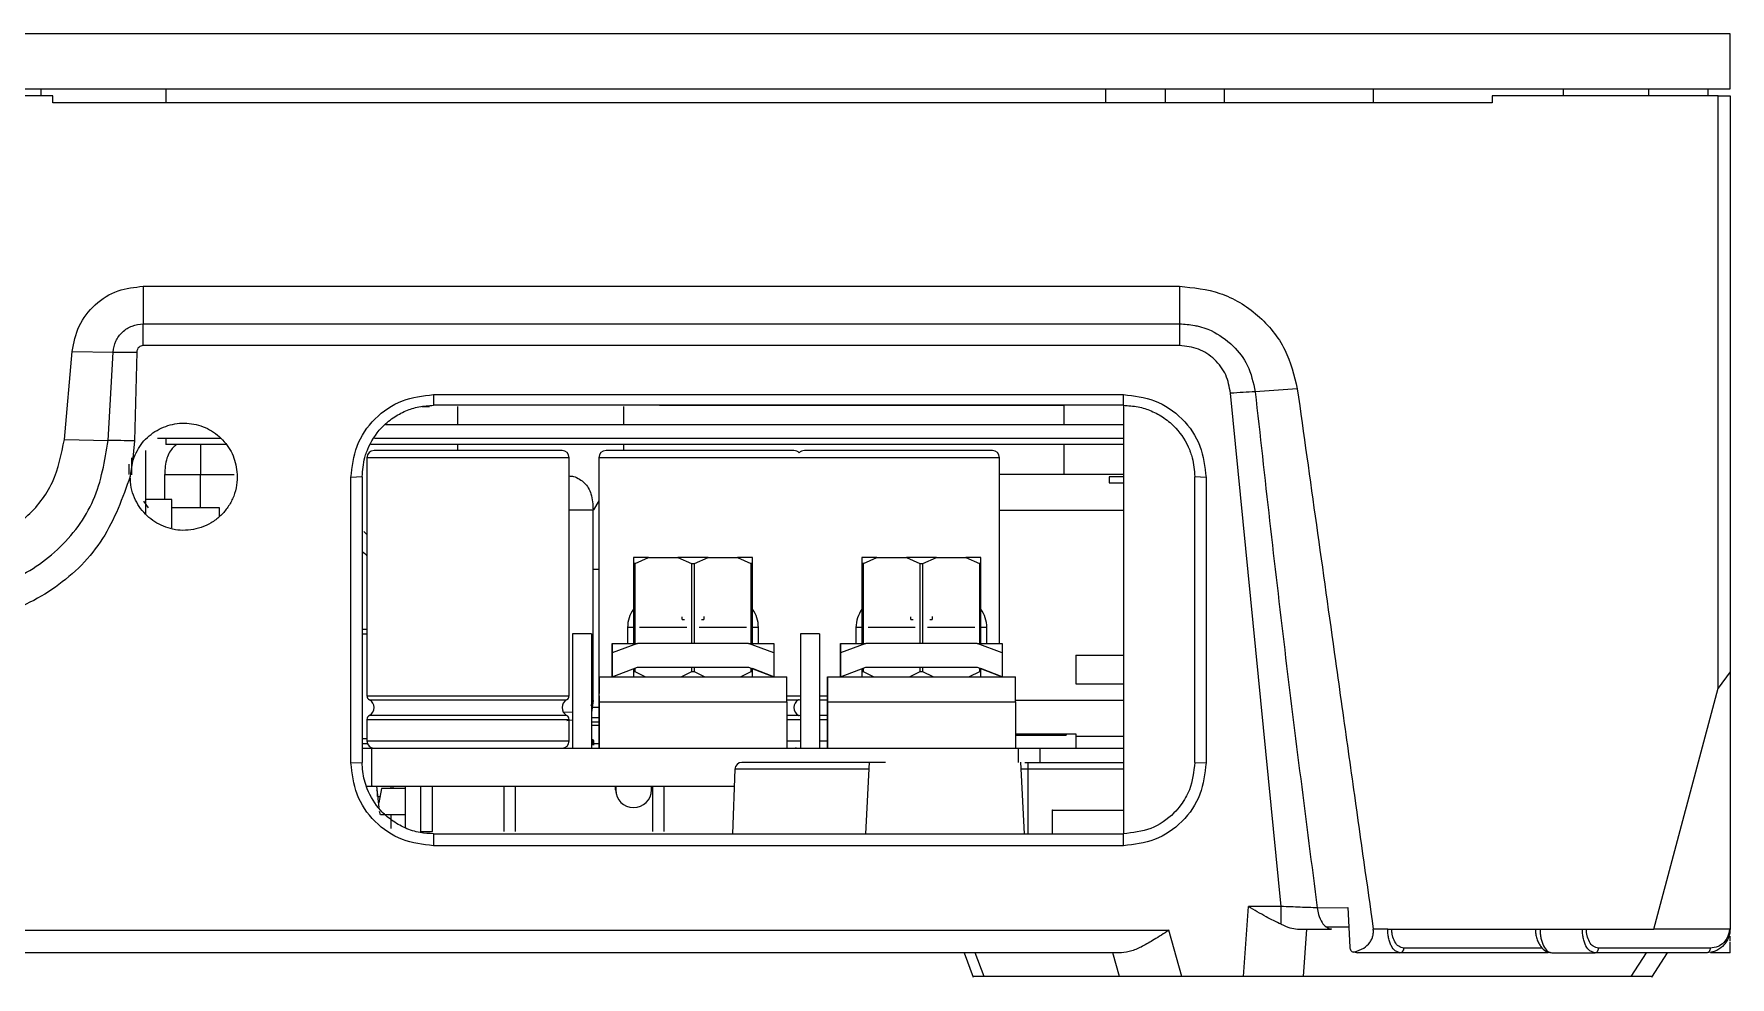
# Model space of a CAD drawing. Header units: millimetres. Extents: x 620 to 19791, y 2539 to 6969.
# Drawn here: x 7926.5 to 7997.8, y 3256.9 to 3296.5 of the extents above; entities that cross this region are included whole.
import ezdxf

# ---------------------------------------------------------------- set-up
doc = ezdxf.new("R2010")
doc.units = ezdxf.units.MM

msp = doc.modelspace()

# ---------------------------------------------------------------- linework, layer by layer
at = {"color": 7, "linetype": 'Continuous', "lineweight": 25}
for p, q in [((7997.79, 3296.49968), (7847.78999, 3296.49968)), ((7997.79, 3294.19968), (7997.79, 3296.49968)), ((7847.78999, 3294.19968), (7997.79, 3294.19968)), ((7926.78999, 3293.89968), (7926.78999, 3294.19968)), ((7932.03999, 3294.19968), (7932.03999, 3293.59968)), ((7971.53999, 3294.19968), (7971.53999, 3293.59968)), ((7974.03999, 3294.19968), (7974.03999, 3293.59968)), ((7976.53999, 3293.59968), (7976.53999, 3294.19968)), ((7982.79001, 3294.19968), (7982.79001, 3293.59968)), ((7990.79, 3293.89968), (7990.79, 3294.19968)), ((7994.35999, 3294.19968), (7994.35999, 3293.89968)), ((7996.85998, 3294.19968), (7996.85998, 3293.89968)), ((7927.29001, 3293.89968), (7918.29001, 3293.89968)), ((7927.29001, 3293.59968), (7927.29001, 3293.89968)), ((7987.79, 3293.59968), (7927.29001, 3293.59968)), ((7987.79, 3293.89968), (7987.79, 3293.59968)), ((7997.29, 3293.89968), (7987.79, 3293.89968)), ((7997.29, 3269.02468), (7997.29, 3293.89968)), ((7997.29, 3293.89968), (7997.79, 3293.89968)), ((7997.79, 3293.89968), (7997.79, 3269.69968)), ((7931.08301, 3285.89968), (7974.64906, 3285.89968)), ((7931.08301, 3285.89968), (7931.08304, 3284.32116)), ((7974.64906, 3285.89968), (7974.649, 3284.32115)), ((7931.08304, 3284.32116), (7974.649, 3284.32116)), ((7931.08304, 3283.40848), (7931.08304, 3284.32116)), ((7974.649, 3284.32115), (7974.649, 3283.40848)), ((7927.77093, 3279.4638), (7928.09443, 3283.16115)), ((7928.09443, 3283.16115), (7929.81537, 3283.13344)), ((7929.61525, 3279.42509), (7929.81537, 3283.13344)), ((7930.81643, 3283.13577), (7930.71158, 3279.4011)), ((7974.649, 3283.40848), (7931.08304, 3283.40848)), ((7943.29025, 3281.34932), (7943.28977, 3280.89967)), ((7943.29025, 3281.34939), (7972.28985, 3281.34948)), ((7972.2902, 3280.89968), (7972.28985, 3281.3494)), ((7978.92122, 3259.84735), (7976.79101, 3281.40319)), ((7979.60015, 3281.59542), (7977.82828, 3281.46944)), ((7942.78999, 3280.84968), (7943.12208, 3280.84968)), ((7972.2902, 3280.89968), (7943.28977, 3280.89968)), ((7944.29, 3280.84968), (7944.29, 3280.09968)), ((7951.29, 3280.09968), (7951.29, 3280.84968)), ((7952.79001, 3280.89966), (7969.79, 3280.89967)), ((7969.79, 3280.89967), (7969.79, 3280.09968)), ((7972.29, 3280.89913), (7972.29, 3262.90145)), ((7941.27442, 3280.09968), (7972.29, 3280.09968)), ((7927.77096, 3279.4638), (7929.61525, 3279.42509)), ((7930.71158, 3279.4011), (7930.63282, 3278.5393)), ((7934.33307, 3279.49968), (7931.68999, 3279.49968)), ((7932.03999, 3279.49968), (7932.03999, 3279.24968)), ((7934.56404, 3279.24968), (7932.03999, 3279.24968)), ((7972.29, 3279.24968), (7940.64768, 3279.24968)), ((7972.29, 3279.49968), (7940.80909, 3279.49968)), ((7944.29, 3279.24968), (7944.29, 3279.00004)), ((7951.29, 3279.00004), (7951.29, 3279.24968)), ((7969.79, 3279.24968), (7969.79, 3278.00003)), ((7930.63282, 3278.5393), (7930.54517, 3278.05212)), ((7930.58999, 3278.69635), (7930.58999, 3277.98107)), ((7931.19, 3276.32183), (7931.19, 3278.99968)), ((7940.48973, 3278.70004), (7940.48973, 3268.70004)), ((7948.98974, 3268.70004), (7948.98974, 3278.70004)), ((7950.23973, 3278.70004), (7950.23973, 3268.70004)), ((7967.07977, 3270.90004), (7967.07977, 3278.70004)), ((7930.49, 3277.99099), (7930.49, 3278.4299)), ((7930.54517, 3278.05212), (7930.54004, 3277.91174)), ((7931.98963, 3276.94968), (7931.98963, 3278.00003)), ((7940.28999, 3277.89949), (7939.81557, 3277.87312)), ((7939.81575, 3265.87685), (7939.81566, 3277.87312)), ((7940.28999, 3277.89948), (7940.28999, 3265.89988)), ((7972.29, 3278.00003), (7967.07977, 3278.00003)), ((7971.68999, 3277.89968), (7971.68999, 3277.64968)), ((7972.29, 3277.89968), (7971.68999, 3277.89968)), ((7975.28999, 3265.89978), (7975.28999, 3277.89958)), ((7975.76429, 3277.87259), (7975.29002, 3277.89958)), ((7975.76423, 3277.87258), (7975.76435, 3265.87666)), ((7971.68999, 3277.64968), (7972.29, 3277.64968)), ((7931.09839, 3276.87427), (7931.29392, 3276.59968)), ((7932.29, 3276.94968), (7931.19, 3276.94968)), ((7932.29, 3275.74979), (7932.29, 3276.94968)), ((7934.29001, 3276.59968), (7932.29, 3276.59968)), ((7934.29001, 3276.2298), (7934.29001, 3276.59968)), ((7949.99559, 3268.50004), (7949.99559, 3276.50004)), ((7950.23973, 3276.8882), (7950.01452, 3276.51497)), ((7940.36172, 3275.59743), (7940.48973, 3275.47448)), ((7951.69599, 3274.50003), (7951.69599, 3274.25003)), ((7952.32751, 3274.50003), (7951.69599, 3274.50003)), ((7951.7609, 3274.25003), (7951.69599, 3274.25003)), ((7951.69599, 3274.25003), (7951.69599, 3270.90004)), ((7951.7609, 3274.25003), (7952.32751, 3274.50003)), ((7951.7609, 3270.90004), (7951.7609, 3274.25003)), ((7952.32751, 3274.50003), (7953.56445, 3274.50003)), ((7953.56445, 3274.50003), (7954.13105, 3274.25003)), ((7954.8275, 3274.50003), (7953.56445, 3274.50003)), ((7954.13105, 3274.25003), (7954.13105, 3270.90004)), ((7954.13105, 3274.25003), (7954.26093, 3274.25003)), ((7954.26093, 3274.25003), (7954.8275, 3274.50003)), ((7954.26093, 3270.90004), (7954.26093, 3274.25003)), ((7954.8275, 3274.50003), (7956.06445, 3274.50003)), ((7956.06445, 3274.50003), (7956.63105, 3274.25003)), ((7956.69599, 3274.50003), (7956.06445, 3274.50003)), ((7956.63105, 3274.25003), (7956.63105, 3270.90004)), ((7956.69599, 3274.25003), (7956.63105, 3274.25003)), ((7956.69599, 3274.25003), (7956.69599, 3274.50003)), ((7956.69599, 3270.90004), (7956.69599, 3274.25003)), ((7961.29798, 3274.50003), (7961.29798, 3274.25003)), ((7961.92952, 3274.50003), (7961.29798, 3274.50003)), ((7961.36291, 3274.25003), (7961.29798, 3274.25003)), ((7961.29798, 3274.25003), (7961.29798, 3270.90004)), ((7961.36291, 3274.25003), (7961.92952, 3274.50003)), ((7961.36291, 3270.90004), (7961.36291, 3274.25003)), ((7961.92952, 3274.50003), (7963.16646, 3274.50003)), ((7963.16646, 3274.50003), (7963.73303, 3274.25003)), ((7964.42951, 3274.50003), (7963.16646, 3274.50003)), ((7963.73303, 3274.25003), (7963.73303, 3270.90004)), ((7963.73303, 3274.25003), (7963.86291, 3274.25003)), ((7963.86291, 3274.25003), (7964.42951, 3274.50003)), ((7963.86291, 3270.90004), (7963.86291, 3274.25003)), ((7964.42951, 3274.50003), (7965.66646, 3274.50003)), ((7965.66646, 3274.50003), (7966.23303, 3274.25003)), ((7966.29797, 3274.50003), (7965.66646, 3274.50003)), ((7966.23303, 3274.25003), (7966.23303, 3270.90004)), ((7966.29797, 3274.25003), (7966.23303, 3274.25003)), ((7966.29797, 3274.25003), (7966.29797, 3274.50003)), ((7966.29797, 3270.90004), (7966.29797, 3274.25003)), ((7940.28978, 3271.50003), (7940.48973, 3271.50003)), ((7951.44598, 3271.56569), (7951.44598, 3270.90004)), ((7953.74696, 3271.90038), (7953.74693, 3272.01994)), ((7953.74696, 3271.90038), (7953.84322, 3271.90038)), ((7954.54873, 3271.90038), (7954.64696, 3271.90038)), ((7956.94597, 3270.90004), (7956.94597, 3271.56569)), ((7961.04799, 3271.56569), (7961.04799, 3270.90004)), ((7963.34897, 3271.90038), (7963.34894, 3272.01994)), ((7963.34897, 3271.90038), (7963.44523, 3271.90038)), ((7964.15074, 3271.90038), (7964.24897, 3271.90038)), ((7966.54798, 3270.90004), (7966.54798, 3271.56569)), ((7949.12999, 3271.30003), (7949.12999, 3266.50004)), ((7949.92997, 3271.30003), (7949.12999, 3271.30003)), ((7949.92997, 3271.30003), (7949.92997, 3266.50004)), ((7950.79513, 3270.90004), (7950.79474, 3270.50004)), ((7950.79683, 3270.90004), (7950.79513, 3270.90004)), ((7950.79725, 3270.50004), (7950.79683, 3270.90004)), ((7950.79683, 3270.90004), (7951.85973, 3270.90004)), ((7951.85973, 3270.90004), (7950.79725, 3270.50004)), ((7956.53473, 3270.90004), (7951.85973, 3270.90004)), ((7957.59724, 3270.50004), (7956.53473, 3270.90004)), ((7956.53473, 3270.90004), (7957.59685, 3270.90004)), ((7957.59685, 3270.90004), (7957.59724, 3270.50004)), ((7958.71766, 3271.30003), (7958.71766, 3266.50004)), ((7959.51767, 3271.30003), (7958.71766, 3271.30003)), ((7959.51767, 3271.30003), (7959.51767, 3266.50004)), ((7960.39711, 3270.90004), (7960.39672, 3270.50004)), ((7960.39884, 3270.90004), (7960.39711, 3270.90004)), ((7960.39923, 3270.50004), (7960.39884, 3270.90004)), ((7960.39884, 3270.90004), (7961.46174, 3270.90004)), ((7961.46174, 3270.90004), (7960.39923, 3270.50004)), ((7966.13674, 3270.90004), (7961.46174, 3270.90004)), ((7967.19922, 3270.50004), (7966.13674, 3270.90004)), ((7966.13674, 3270.90004), (7967.19884, 3270.90004)), ((7967.19884, 3270.90004), (7967.19922, 3270.50004)), ((7950.79474, 3269.50004), (7950.79474, 3270.50004)), ((7950.79725, 3270.50004), (7950.79725, 3269.50004)), ((7957.59724, 3270.50004), (7957.59724, 3269.50004)), ((7960.39672, 3269.50004), (7960.39672, 3270.50004)), ((7960.39923, 3270.50004), (7960.39923, 3269.50004)), ((7967.19922, 3270.50004), (7967.19922, 3269.50004)), ((7970.28999, 3270.39968), (7970.28999, 3269.19968)), ((7970.28999, 3270.39968), (7972.29, 3270.39968)), ((7950.24489, 3269.50004), (7950.24707, 3269.50004)), ((7950.24707, 3269.50004), (7958.14707, 3269.50004)), ((7950.79474, 3269.50004), (7950.79513, 3269.90004)), ((7950.79725, 3269.50098), (7950.79474, 3269.50004)), ((7950.79513, 3269.90004), (7950.79683, 3269.90004)), ((7950.79683, 3269.90004), (7950.79725, 3269.50004)), ((7950.79725, 3269.50004), (7951.85973, 3269.90004)), ((7951.69599, 3269.83839), (7951.69599, 3269.70004)), ((7951.69599, 3269.70004), (7951.69599, 3269.50004)), ((7951.7609, 3269.70004), (7951.69599, 3269.70004)), ((7951.7609, 3269.70004), (7951.7609, 3269.86283)), ((7952.18481, 3269.50004), (7951.7609, 3269.70004)), ((7951.85973, 3269.90004), (7956.53473, 3269.90004)), ((7954.13105, 3269.70004), (7953.70714, 3269.50004)), ((7954.13105, 3269.90004), (7954.13105, 3269.70004)), ((7954.26093, 3269.70004), (7954.13105, 3269.70004)), ((7954.26093, 3269.70004), (7954.26093, 3269.90004)), ((7954.68481, 3269.50004), (7954.26093, 3269.70004)), ((7956.63105, 3269.70004), (7956.20714, 3269.50004)), ((7956.53473, 3269.90004), (7957.59724, 3269.50004)), ((7956.63105, 3269.86378), (7956.63105, 3269.70004)), ((7956.69599, 3269.70004), (7956.63105, 3269.70004)), ((7956.69599, 3269.70004), (7956.69599, 3269.83933)), ((7957.59474, 3269.50004), (7956.69599, 3269.83839)), ((7956.69599, 3269.50004), (7956.69599, 3269.70004)), ((7957.59474, 3269.50098), (7957.59474, 3269.50004)), ((7959.8469, 3269.50004), (7959.84908, 3269.50004)), ((7959.84908, 3269.50004), (7967.74908, 3269.50004)), ((7960.39672, 3269.50004), (7960.39711, 3269.90004)), ((7960.39923, 3269.50098), (7960.39672, 3269.50004)), ((7960.39711, 3269.90004), (7960.39884, 3269.90004)), ((7960.39884, 3269.90004), (7960.39923, 3269.50004)), ((7960.39923, 3269.50004), (7961.46174, 3269.90004)), ((7961.29798, 3269.83839), (7961.29798, 3269.70004)), ((7961.29798, 3269.70004), (7961.29798, 3269.50004)), ((7961.36291, 3269.70004), (7961.29798, 3269.70004)), ((7961.36291, 3269.70004), (7961.36291, 3269.86283)), ((7961.78682, 3269.50004), (7961.36291, 3269.70004)), ((7961.46174, 3269.90004), (7966.13674, 3269.90004)), ((7963.73303, 3269.70004), (7963.30916, 3269.50004)), ((7963.73303, 3269.90004), (7963.73303, 3269.70004)), ((7963.86291, 3269.70004), (7963.73303, 3269.70004)), ((7963.86291, 3269.70004), (7963.86291, 3269.90004)), ((7964.28682, 3269.50004), (7963.86291, 3269.70004)), ((7966.23303, 3269.70004), (7965.80915, 3269.50004)), ((7966.13674, 3269.90004), (7967.19922, 3269.50004)), ((7966.23303, 3269.86378), (7966.23303, 3269.70004)), ((7966.29797, 3269.70004), (7966.23303, 3269.70004)), ((7966.29797, 3269.70004), (7966.29797, 3269.83933)), ((7967.19672, 3269.50004), (7966.29797, 3269.83839)), ((7966.29797, 3269.50004), (7966.29797, 3269.70004)), ((7967.07977, 3269.50004), (7967.07977, 3269.54407)), ((7967.19672, 3269.50098), (7967.19672, 3269.50004)), ((7997.79, 3269.69968), (7997.29, 3269.02468)), ((7997.79, 3269.69968), (7997.79, 3258.89968)), ((7949.99559, 3268.50004), (7949.92997, 3267.99091)), ((7950.24707, 3268.70004), (7950.24489, 3268.70004)), ((7958.68565, 3268.52356), (7958.71766, 3268.50433)), ((7959.84908, 3268.70004), (7959.8469, 3268.70004)), ((7970.28999, 3269.19968), (7972.29, 3269.19968)), ((7994.59, 3258.89968), (7997.29, 3269.02468)), ((7950.2445, 3266.50004), (7950.2445, 3268.45003)), ((7950.2448, 3268.45003), (7950.2448, 3266.50004)), ((7950.24715, 3266.50004), (7950.24715, 3268.45003)), ((7950.24745, 3268.45003), (7950.24745, 3266.50004)), ((7950.24745, 3268.45003), (7958.14745, 3268.45003)), ((7958.14745, 3268.45003), (7958.14745, 3266.50004)), ((7958.71766, 3267.89574), (7958.68565, 3267.87651)), ((7959.84651, 3266.50004), (7959.84651, 3268.45003)), ((7959.84681, 3268.45003), (7959.84681, 3266.50004)), ((7959.84917, 3266.50004), (7959.84917, 3268.45003)), ((7959.84946, 3268.45003), (7959.84946, 3266.50004)), ((7959.84946, 3268.45003), (7967.74946, 3268.45003)), ((7967.74946, 3268.45003), (7967.74946, 3266.50004)), ((7940.48973, 3267.70004), (7940.48973, 3266.80003)), ((7948.98974, 3266.80003), (7948.98974, 3267.70004)), ((7950.23973, 3267.45003), (7949.92997, 3267.45003)), ((7950.23973, 3267.70004), (7950.23973, 3266.80003)), ((7967.74946, 3267.10003), (7969.88963, 3267.10003)), ((7969.88963, 3267.10003), (7969.88963, 3267.05004)), ((7969.88963, 3267.10003), (7970.28963, 3267.10003)), ((7970.28963, 3267.10003), (7970.28963, 3266.50004)), ((7940.28978, 3266.70004), (7940.50689, 3266.70004)), ((7940.69, 3264.89968), (7940.69, 3266.50004)), ((7940.71899, 3266.50004), (7967.85997, 3266.50004)), ((7949.98397, 3266.85004), (7949.92997, 3266.85004)), ((7949.98397, 3266.80003), (7949.98397, 3266.85004)), ((7949.98397, 3266.63004), (7949.98397, 3266.80003)), ((7950.03398, 3266.80003), (7949.98397, 3266.80003)), ((7950.03398, 3266.63004), (7950.03398, 3266.80003)), ((7950.03398, 3266.70004), (7950.2445, 3266.70004)), ((7950.23973, 3266.80003), (7950.2445, 3266.74672)), ((7967.74946, 3267.05004), (7969.88963, 3267.05004)), ((7968.78998, 3266.50004), (7972.29, 3266.50004)), ((7968.78998, 3265.89968), (7968.78998, 3266.50004)), ((7970.28963, 3267.00003), (7972.29, 3267.00003)), ((7939.81569, 3265.87686), (7940.28999, 3265.89988)), ((7961.60461, 3265.90318), (7961.44723, 3262.89968)), ((7968.13278, 3262.89968), (7967.97536, 3265.90318)), ((7968.15057, 3265.89968), (7968.28999, 3265.89968)), ((7968.28999, 3265.61015), (7968.28999, 3265.89968)), ((7975.28999, 3265.89978), (7975.76441, 3265.87666)), ((7955.95448, 3265.61015), (7955.85983, 3262.89968)), ((7940.47196, 3264.89968), (7940.71899, 3264.89968)), ((7940.71899, 3264.89968), (7940.69, 3264.89968)), ((7940.71899, 3264.89968), (7955.92968, 3264.89968)), ((7940.88973, 3264.89968), (7940.99186, 3264.00591)), ((7940.93959, 3264.46325), (7940.93959, 3264.59968)), ((7941.03368, 3264.44968), (7940.94114, 3264.44968)), ((7941.0954, 3264.79968), (7940.9896, 3264.19968)), ((7942.08999, 3264.79968), (7941.0954, 3264.79968)), ((7941.48959, 3264.89968), (7941.48959, 3264.79968)), ((7941.58958, 3264.79968), (7941.58958, 3264.89968)), ((7942.08999, 3264.89968), (7942.08999, 3263.15113)), ((7942.73974, 3264.89968), (7942.73974, 3263.00004)), ((7943.23973, 3263.00004), (7943.23973, 3264.89968)), ((7946.23973, 3264.89968), (7946.23973, 3263.00004)), ((7946.73972, 3263.00004), (7946.73972, 3264.89968)), ((7950.9445, 3264.75004), (7950.9445, 3264.89968)), ((7950.9448, 3264.75004), (7950.9445, 3264.75004)), ((7950.9448, 3264.89968), (7950.9448, 3264.75004)), ((7950.94715, 3264.75004), (7950.94715, 3264.89968)), ((7950.94745, 3264.75004), (7950.94715, 3264.75004)), ((7950.94745, 3264.89968), (7950.94745, 3264.75004)), ((7952.44746, 3264.75004), (7952.44746, 3264.89968)), ((7952.48972, 3264.89968), (7952.48972, 3263.00004)), ((7952.98974, 3263.00004), (7952.98974, 3264.89968)), ((7940.9896, 3264.14968), (7940.97544, 3264.14968)), ((7941.06241, 3263.69968), (7941.01061, 3263.84197)), ((7942.08999, 3263.69968), (7941.06241, 3263.69968)), ((7941.48956, 3263.69968), (7941.48956, 3263.12968)), ((7951.69716, 3264.00004), (7951.69746, 3264.00004)), ((7969.29, 3263.90156), (7969.29, 3262.89968)), ((7942.73974, 3263.00004), (7943.23973, 3263.00004)), ((7943.2898, 3262.89969), (7943.29037, 3262.40029)), ((7943.2898, 3262.89968), (7972.2902, 3262.89968)), ((7972.28955, 3262.40039), (7972.2902, 3262.8997)), ((7972.28955, 3262.4003), (7943.29037, 3262.40021)), ((7977.33797, 3256.89968), (7977.54543, 3259.84737)), ((7978.92122, 3259.84735), (7977.54543, 3259.84737)), ((7978.92122, 3259.0983), (7978.92122, 3259.84735)), ((7980.43756, 3259.79029), (7981.71584, 3259.80457)), ((7981.71686, 3259.80477), (7981.80311, 3258.14069)), ((7871.38564, 3258.84734), (7974.19436, 3258.84734)), ((7974.74809, 3256.89968), (7974.19436, 3258.84734)), ((7979.86598, 3256.89968), (7980.00671, 3258.89968)), ((7980.81179, 3258.99103), (7981.75924, 3258.98717)), ((7983.40134, 3258.89968), (7982.79025, 3258.89971)), ((7983.40134, 3258.89968), (7989.80408, 3258.89968)), ((7989.80408, 3258.89968), (7991.58262, 3258.89968)), ((7991.58262, 3258.89968), (7994.59, 3258.89968)), ((7997.79, 3258.89968), (7994.59, 3258.89968)), ((7972.20327, 3257.89968), (7873.37671, 3257.89968)), ((7965.59276, 3257.8982), (7965.97271, 3256.88401)), ((7966.4356, 3256.89968), (7966.06098, 3257.89968)), ((7972.12802, 3256.89968), (7971.84371, 3257.89968)), ((7981.99524, 3257.93662), (7982.13251, 3257.89968)), ((7983.91102, 3257.89968), (7982.13251, 3257.89968)), ((7983.91102, 3257.89968), (7983.70929, 3257.98138)), ((7990.13873, 3257.89968), (7983.91102, 3257.89968)), ((7990.31372, 3257.89968), (7992.09227, 3257.89968)), ((7992.09227, 3257.89968), (7991.89057, 3257.98138)), ((7996.79001, 3257.89968), (7992.09227, 3257.89968)), ((7996.95866, 3258.09968), (7992.26095, 3258.09968)), ((7994.50831, 3256.88308), (7995.16373, 3257.89968)), ((7972.12802, 3256.89968), (7966.4356, 3256.89968)), ((7977.33797, 3256.89968), (7974.74809, 3256.89968)), ((7993.63868, 3256.89968), (7979.86598, 3256.89968)), ((7994.50798, 3256.88259), (7994.50831, 3256.88308))]:
    msp.add_line(p, q, dxfattribs=at)
at = {"color": 8, "linetype": 'Continuous', "lineweight": 25}
for p, q in [((7948.98974, 3278.70004), (7940.48973, 3278.70004)), ((7958.65385, 3278.70004), (7950.23973, 3278.70004)), ((7967.07977, 3278.70004), (7958.65385, 3278.70004)), ((7933.48961, 3276.59968), (7933.48961, 3278.00003)), ((7933.48961, 3278.00003), (7934.91204, 3278.00003)), ((7967.07977, 3276.50004), (7972.29, 3276.50004)), ((7950.23973, 3274.00004), (7949.99559, 3274.00004)), ((7951.69599, 3271.56569), (7951.44598, 3271.56569)), ((7953.93814, 3271.56569), (7951.95381, 3271.56569)), ((7956.43814, 3271.56569), (7954.45381, 3271.56569)), ((7956.94597, 3271.56569), (7956.69599, 3271.56569)), ((7961.29798, 3271.56569), (7961.04799, 3271.56569)), ((7963.54015, 3271.56569), (7961.55582, 3271.56569)), ((7966.04015, 3271.56569), (7964.05582, 3271.56569)), ((7966.54798, 3271.56569), (7966.29797, 3271.56569)), ((7940.28978, 3271.30003), (7940.48973, 3271.30003)), ((7940.48973, 3268.70004), (7948.98974, 3268.70004)), ((7940.59561, 3268.52356), (7948.88385, 3268.52356)), ((7949.91265, 3268.28418), (7949.99559, 3268.50004)), ((7949.99559, 3268.50004), (7949.93372, 3268.17529)), ((7950.23973, 3268.70004), (7950.24489, 3268.70004)), ((7958.1448, 3268.52356), (7958.63386, 3268.52356)), ((7958.14489, 3268.70004), (7958.65385, 3268.70004)), ((7958.65385, 3268.70004), (7958.71766, 3268.70004)), ((7958.68565, 3268.52356), (7958.71766, 3268.52356)), ((7959.51767, 3268.70004), (7959.8469, 3268.70004)), ((7959.51767, 3268.52356), (7959.84651, 3268.52356)), ((7972.29, 3268.50004), (7967.74946, 3268.50004)), ((7948.88385, 3267.87651), (7940.59561, 3267.87651)), ((7948.75027, 3268.01178), (7949.12999, 3268.02929)), ((7949.92997, 3268.22399), (7950.24715, 3268.22399)), ((7950.24715, 3268.45003), (7950.2448, 3268.45003)), ((7958.63386, 3267.87651), (7958.1448, 3267.87651)), ((7958.71766, 3267.87651), (7958.68565, 3267.87651)), ((7959.84917, 3267.87651), (7959.51767, 3267.87651)), ((7959.84917, 3268.45003), (7959.84681, 3268.45003)), ((7940.48973, 3267.70004), (7948.98974, 3267.70004)), ((7949.12999, 3267.66953), (7948.88865, 3267.64968)), ((7950.25475, 3267.77608), (7949.92997, 3267.77608)), ((7949.92997, 3267.59692), (7950.23973, 3267.59692)), ((7950.23973, 3267.70004), (7950.24715, 3267.70004)), ((7958.1448, 3267.70004), (7958.65385, 3267.70004)), ((7958.65385, 3267.70004), (7958.71766, 3267.70004)), ((7959.51767, 3267.70004), (7959.84917, 3267.70004)), ((7940.28978, 3266.90003), (7940.48973, 3266.90003)), ((7940.48973, 3266.80003), (7948.98974, 3266.80003)), ((7949.98397, 3266.80003), (7949.92997, 3266.80003)), ((7950.23973, 3266.80003), (7950.24715, 3266.80003)), ((7958.1448, 3266.80003), (7958.65385, 3266.80003)), ((7958.65385, 3266.80003), (7958.71766, 3266.80003)), ((7959.51767, 3266.80003), (7959.84917, 3266.80003)), ((7967.85997, 3266.50004), (7967.85997, 3265.89968)), ((7961.58926, 3265.61015), (7955.95448, 3265.61015)), ((7968.28999, 3265.61015), (7967.99071, 3265.61015)), ((7968.28999, 3262.89968), (7968.28999, 3265.61015)), ((7972.29, 3265.61015), (7968.28999, 3265.61015)), ((7989.90868, 3258.09968), (7984.07971, 3258.09968)), ((7993.63868, 3256.89968), (7994.28339, 3257.89968))]:
    msp.add_line(p, q, dxfattribs=at)
at = {"color": 7, "linetype": 'Continuous', "lineweight": 25, "flags": 128}
for points in [[(7950.23973, 3276.8882), (7950.14794, 3276.74527), (7950.02096, 3276.52679)], [(7950.23973, 3268.70004), (7950.24155, 3268.6731), (7950.2445, 3268.65656)], [(7958.63386, 3268.52356), (7958.65677, 3268.53785), (7958.65975, 3268.54005)], [(7958.65975, 3268.54005), (7958.66273, 3268.53785), (7958.68565, 3268.52356)], [(7958.65975, 3267.86003), (7958.65677, 3267.86222), (7958.63386, 3267.87651)], [(7958.68565, 3267.87651), (7958.66273, 3267.86222), (7958.65975, 3267.86003)], [(7950.2445, 3267.74348), (7950.24155, 3267.72697), (7950.23973, 3267.70004)], [(7958.43972, 3266.50004), (7958.49826, 3266.5058), (7958.55342, 3266.52241)]]:
    msp.add_lwpolyline(points, dxfattribs=at)
at = {"color": 7, "linetype": 'Continuous', "lineweight": 25}
for centre, radius, start, end in [((7940.78973, 3278.70004), 0.3, 90, 180), ((7948.68973, 3278.70004), 0.3, 0, 90), ((7950.53973, 3278.70004), 0.3, 90, 180), ((7958.43973, 3278.70004), 0.3, 42.8296559, 90), ((7958.87976, 3278.70004), 0.3, 90, 137.1703441), ((7966.77976, 3278.70004), 0.3, 0, 90), ((7952.74598, 3271.56568), 1.3, 143.8710725, 180), ((7955.64598, 3271.56568), 1.3, 0, 36.1289275), ((7962.34798, 3271.56568), 1.3, 143.8710725, 180), ((7965.24798, 3271.56568), 1.3, 0, 36.1289275), ((8670.73134, 3268.70919), 720.48689, 179.93710897, 180.02060895), ((7229.76061, 3268.70919), 720.48689, 359.97939105, 0.06289103), ((7237.66061, 3268.70919), 720.48689, 359.97939105, 0.06289103), ((8680.33335, 3268.70919), 720.48689, 179.93710897, 180.02060895), ((7239.36262, 3268.70919), 720.48689, 359.97939105, 0.06289103), ((7247.26262, 3268.70919), 720.48689, 359.97939105, 0.06289103), ((7940.68973, 3268.70004), 0.2, 180, 241.9275131), ((7940.42307, 3268.20004), 0.36667, 298.0724869, 61.9275131), ((7949.0564, 3268.20004), 0.36667, 118.0724869, 241.9275131), ((7948.78973, 3268.70004), 0.2, 298.0724869, 0), ((8118.58245, 3268.51483), 168.33766, 179.9369641, 180.0220548), ((7781.90951, 3268.51483), 168.33766, 359.9779452, 0.0630359), ((7958.8064, 3268.20004), 0.36667, 118.0724869, 241.9275131), ((8128.18446, 3268.51483), 168.33766, 179.9369641, 180.0220548), ((7791.51152, 3268.51483), 168.33766, 359.9779452, 0.0630359), ((7940.68973, 3267.70004), 0.2, 118.0724869, 180), ((7948.78973, 3267.70004), 0.2, 0, 61.9275131), ((7940.78973, 3266.80004), 0.3, 180, 270), ((7948.68973, 3266.80004), 0.3, 270, 0), ((7949.98398, 3266.80004), 0.05, 0.00001, 90), ((7956.25431, 3265.59968), 0.3, 90, 177.9999997), ((7940.6396, 3264.59968), 0.3, 0.000005, 26.147526), ((7951.69452, 3264.75006), 0.75002, 180.0015941, 269.9988328), ((7951.69481, 3264.75004), 0.75001, 180.0006468, 269.9997801), ((7951.69717, 3264.75006), 0.75002, 180.0015941, 269.9988328), ((7951.69746, 3264.75004), 0.75001, 180.0003867, 359.9996133), ((7983.8939, 3258.08525), 0.18636, 275.270621, 4.4403327)]:
    msp.add_arc(centre, radius, start, end, dxfattribs=at)
for points, knots in [([(7928.09443, 3283.16115), (7928.16776, 3283.52651), (7928.31568, 3284.26361), (7929.02382, 3285.17186), (7929.98748, 3285.78192), (7930.72322, 3285.861), (7931.08301, 3285.89968)], [0, 0, 0, 0, 0.24972804, 0.50381241, 0.75735373, 1, 1, 1, 1]), ([(7974.64906, 3285.89968), (7975.22614, 3285.84139), (7976.41933, 3285.72089), (7977.99713, 3284.75116), (7979.17694, 3283.32362), (7979.46225, 3282.1588), (7979.60024, 3281.59544)], [0, 0, 0, 0, 0.24182564, 0.50000142, 0.75817484, 1, 1, 1, 1]), ([(7929.81537, 3283.13344), (7929.84399, 3283.29144), (7929.90117, 3283.60707), (7930.19525, 3283.99906), (7930.60546, 3284.26662), (7930.9238, 3284.30297), (7931.08304, 3284.32116)], [0, 0, 0, 0, 0.250470224, 0.500354647, 0.750061152, 1, 1, 1, 1]), ([(7974.649, 3284.32114), (7974.86294, 3284.30897), (7975.14602, 3284.29285), (7975.54258, 3284.197), (7976.08356, 3284.02392), (7976.51224, 3283.7417), (7976.79302, 3283.48992), (7976.80312, 3283.48088), (7976.84068, 3283.44688), (7977.1175, 3283.18461), (7977.59372, 3282.56397), (7977.74639, 3281.85148), (7977.82825, 3281.46944)], [0, 0, 0, 0, 0.13748734, 0.18192501, 0.26232975, 0.50275069, 0.50299985, 0.5051907, 0.5114829, 0.535629, 0.75099878, 1, 1, 1, 1]), ([(7929.81537, 3283.13344), (7929.9768, 3283.13169), (7930.29963, 3283.12819), (7930.64418, 3283.13325), (7930.81643, 3283.13577)], [0, 0, 0, 0, 0.5000738, 1, 1, 1, 1]), ([(7931.08304, 3283.40848), (7931.04904, 3283.40498), (7930.98073, 3283.39794), (7930.89352, 3283.33714), (7930.84194, 3283.26441), (7930.81836, 3283.19409), (7930.81708, 3283.15537), (7930.81643, 3283.13577)], [0, 0, 0, 0, 0.238989766, 0.480193257, 0.72612164, 0.861413001, 1, 1, 1, 1]), ([(7976.79101, 3281.40319), (7976.74354, 3281.66758), (7976.6483, 3282.19805), (7976.15097, 3282.85633), (7975.46138, 3283.31835), (7974.91999, 3283.37842), (7974.649, 3283.40848)], [0, 0, 0, 0, 0.248126138, 0.497842662, 0.748650843, 1, 1, 1, 1]), ([(7939.81566, 3277.87312), (7939.86785, 3278.32117), (7939.97367, 3279.2296), (7940.77149, 3280.39), (7941.9319, 3281.18939), (7942.84155, 3281.29654), (7943.29025, 3281.34939)], [0, 0, 0, 0, 0.24659197, 0.49997173, 0.75335042, 1, 1, 1, 1]), ([(7972.28985, 3281.34948), (7972.73849, 3281.2966), (7973.64807, 3281.1894), (7974.80843, 3280.39004), (7975.6064, 3279.22948), (7975.71209, 3278.32082), (7975.76423, 3277.87258)], [0, 0, 0, 0, 0.24659988, 0.49996062, 0.75332931, 1, 1, 1, 1]), ([(7977.82825, 3281.46944), (7977.66244, 3281.46041), (7977.32892, 3281.44225), (7976.971, 3281.41626), (7976.79101, 3281.40319)], [0, 0, 0, 0, 0.49713998, 1, 1, 1, 1]), ([(7977.82825, 3281.46944), (7978.23129, 3277.853), (7979.03749, 3270.61915), (7979.97059, 3263.40018), (7980.43721, 3259.79022)], [0, 0, 0, 0, 0.49993236, 1, 1, 1, 1]), ([(7979.60024, 3281.59544), (7980.13428, 3277.78758), (7980.75927, 3273.33129), (7981.55923, 3267.63853), (7982.09018, 3263.88138), (7982.52711, 3260.77222), (7982.79025, 3258.89971)], [0, 0, 0, 0, 0.5033144, 0.58902267, 0.75248553, 1, 1, 1, 1]), ([(7940.28999, 3277.89948), (7940.30975, 3278.17062), (7940.33538, 3278.52224), (7940.4588, 3278.89726), (7940.63278, 3279.3437), (7940.97679, 3279.87593), (7941.5687, 3280.38394), (7942.1093, 3280.67738), (7942.68483, 3280.8637), (7943.08403, 3280.88744), (7943.28977, 3280.89968)], [0, 0, 0, 0, 0.17254212, 0.22376537, 0.25146996, 0.47877099, 0.6178032, 0.74587936, 0.86903353, 1, 1, 1, 1]), ([(7972.2902, 3280.89968), (7972.49649, 3280.88738), (7972.89646, 3280.86353), (7973.47381, 3280.6762), (7974.01658, 3280.3806), (7974.6101, 3279.86839), (7974.95288, 3279.33352), (7975.12454, 3278.88744), (7975.24543, 3278.51654), (7975.27057, 3278.16841), (7975.28999, 3277.89958)], [0, 0, 0, 0, 0.13131774, 0.25460694, 0.38350156, 0.52341681, 0.75150409, 0.77843821, 0.82890835, 1, 1, 1, 1]), ([(7930.63282, 3278.5393), (7930.73565, 3278.78803), (7930.94124, 3279.28532), (7931.55544, 3279.83518), (7932.3057, 3280.14679), (7933.12155, 3280.17379), (7933.89554, 3279.91494), (7934.52517, 3279.40259), (7934.95663, 3278.7014), (7935.01218, 3278.16689), (7935.03995, 3277.89958)], [0, 0, 0, 0, 0.12517165, 0.25026306, 0.37523326, 0.5001543, 0.62506313, 0.75001879, 0.87498783, 1, 1, 1, 1]), ([(7930.53876, 3277.91175), (7930.21297, 3277.00589), (7929.56361, 3275.20036), (7927.48814, 3273.13028), (7924.87743, 3271.89053), (7921.97192, 3271.68993), (7919.15423, 3272.46954), (7916.8484, 3274.21245), (7915.27021, 3276.62718), (7915.00277, 3278.47351), (7914.8684, 3279.40113)], [0, 0, 0, 0, 0.126286201, 0.251710009, 0.376536501, 0.50173317, 0.629027651, 0.755157616, 0.876986873, 1, 1, 1, 1]), ([(7915.96474, 3279.42509), (7916.10849, 3278.56624), (7916.39546, 3276.8517), (7918.00028, 3274.72174), (7920.20709, 3273.31484), (7922.78999, 3272.82482), (7925.37288, 3273.31483), (7927.57971, 3274.72172), (7929.18454, 3276.85168), (7929.4715, 3278.56623), (7929.61525, 3279.42509)], [0, 0, 0, 0, 0.1255407, 0.25061939, 0.3753868, 0.49999899, 0.6246125, 0.74937965, 0.87445807, 1, 1, 1, 1]), ([(7917.80906, 3279.46379), (7917.93157, 3278.84886), (7918.17585, 3277.62274), (7919.35419, 3276.11666), (7920.945, 3275.12876), (7922.78999, 3274.78524), (7924.63498, 3275.12875), (7926.2258, 3276.11666), (7927.40414, 3277.62274), (7927.64842, 3278.84887), (7927.77093, 3279.4638)], [0, 0, 0, 0, 0.126064112, 0.251364311, 0.375840085, 0.499998501, 0.624158902, 0.748634677, 0.873934976, 1, 1, 1, 1]), ([(7930.71158, 3279.4011), (7930.52137, 3279.40697), (7930.14147, 3279.41868), (7929.79049, 3279.42295), (7929.61525, 3279.42509)], [0, 0, 0, 0, 0.50068638, 1, 1, 1, 1]), ([(7932.50068, 3279.24968), (7932.44971, 3279.21393), (7932.32746, 3279.12819), (7932.18284, 3278.92915), (7932.01696, 3278.55395), (7932.00097, 3278.22987), (7931.98963, 3278.00003)], [0, 0, 0, 0, 0.13215861, 0.31699922, 0.51562688, 1, 1, 1, 1]), ([(7948.16055, 3279.00004), (7947.91734, 3279.00004), (7947.41729, 3279.00004), (7946.2756, 3279.00004), (7944.99094, 3279.00004), (7943.70006, 3279.00004), (7942.51517, 3279.00004), (7941.55158, 3279.00004), (7940.90873, 3279.00004), (7940.82868, 3279.00004), (7940.78975, 3279.00004)], [0, 0, 0, 0, 0.12159268, 0.24999943, 0.37840934, 0.50000006, 0.62159388, 0.74999963, 0.87840758, 1, 1, 1, 1]), ([(7948.68975, 3279.00004), (7948.66654, 3279.00004), (7948.62012, 3279.00004), (7948.31374, 3279.00004), (7948.16055, 3279.00004)], [0, 0, 0, 0, 0.50000469, 1, 1, 1, 1]), ([(7957.91052, 3279.00004), (7957.66732, 3279.00004), (7957.16727, 3279.00004), (7956.02558, 3279.00004), (7954.74093, 3279.00004), (7953.45005, 3279.00004), (7952.26518, 3279.00004), (7951.30155, 3279.00004), (7950.65876, 3279.00004), (7950.57867, 3279.00004), (7950.53972, 3279.00004)], [0, 0, 0, 0, 0.12159285, 0.24999977, 0.37840704, 0.5000008, 0.62159214, 0.75000019, 0.87840695, 1, 1, 1, 1]), ([(7958.43972, 3279.00004), (7958.41653, 3279.00004), (7958.37014, 3279.00004), (7958.06373, 3279.00004), (7957.91052, 3279.00004)], [0, 0, 0, 0, 0.50000099, 1, 1, 1, 1]), ([(7966.25056, 3279.00004), (7966.00735, 3279.00004), (7965.5073, 3279.00004), (7964.36561, 3279.00004), (7963.08096, 3279.00004), (7961.79008, 3279.00004), (7960.60521, 3279.00004), (7959.64158, 3279.00004), (7958.99879, 3279.00004), (7958.91871, 3279.00004), (7958.87976, 3279.00004)], [0, 0, 0, 0, 0.12159287, 0.24999983, 0.37840696, 0.50000068, 0.62159205, 0.75000013, 0.87840693, 1, 1, 1, 1]), ([(7966.77975, 3279.00004), (7966.75656, 3279.00004), (7966.71017, 3279.00004), (7966.40376, 3279.00004), (7966.25056, 3279.00004)], [0, 0, 0, 0, 0.49999753, 1, 1, 1, 1]), ([(7935.03995, 3277.89958), (7935.03055, 3277.7406), (7935.01177, 3277.42292), (7934.85645, 3276.97429), (7934.62513, 3276.57065), (7934.31814, 3276.22657), (7933.94558, 3275.94919), (7933.39353, 3275.70189), (7932.65683, 3275.59065), (7931.82574, 3275.81567), (7931.13743, 3276.29544), (7930.74542, 3276.89323), (7930.56478, 3277.44993), (7930.54745, 3277.75752), (7930.53876, 3277.91175)], [0, 0, 0, 0, 0.067505084, 0.134882939, 0.199724505, 0.264413948, 0.329584809, 0.395641738, 0.520225862, 0.63729854, 0.753162868, 0.86939012, 0.934507097, 1, 1, 1, 1]), ([(7931.98963, 3278.00003), (7932.00123, 3278.00003), (7932.01759, 3278.00003), (7932.18197, 3278.00003), (7932.34534, 3278.00003), (7932.55931, 3278.00003), (7932.93654, 3278.00003), (7933.26012, 3278.00003), (7933.48961, 3278.00003)], [0, 0, 0, 0, 0.27906813, 0.39350551, 0.50000087, 0.60649101, 0.72092761, 1, 1, 1, 1]), ([(7948.98974, 3277.93293), (7949.05073, 3277.92771), (7949.20505, 3277.91449), (7949.42523, 3277.80488), (7949.64005, 3277.64504), (7949.80317, 3277.43012), (7949.96764, 3277.05325), (7949.98399, 3276.72958), (7949.99559, 3276.50004)], [0, 0, 0, 0, 0.093975, 0.23779187, 0.37163521, 0.50546224, 0.64928135, 1, 1, 1, 1]), ([(7954.64693, 3272.02409), (7954.64694, 3272.00566), (7954.64697, 3271.96699), (7954.64696, 3271.92326), (7954.64696, 3271.90038)], [0, 0, 0, 0, 0.4766254, 1, 1, 1, 1]), ([(7964.24894, 3272.02409), (7964.24895, 3272.00566), (7964.24898, 3271.96699), (7964.24897, 3271.92326), (7964.24897, 3271.90038)], [0, 0, 0, 0, 0.4766254, 1, 1, 1, 1]), ([(7940.28999, 3266.50004), (7940.31163, 3266.50004), (7940.42561, 3266.50004), (7940.57167, 3266.50004), (7940.69, 3266.50004)], [0, 0, 0, 0, 0.18984504, 1, 1, 1, 1]), ([(7967.85997, 3266.50004), (7967.97613, 3266.50004), (7968.1553, 3266.50004), (7968.37063, 3266.50004), (7968.51784, 3266.50004), (7968.63805, 3266.50004), (7968.75482, 3266.50004), (7968.77616, 3266.50004), (7968.78998, 3266.50004)], [0, 0, 0, 0, 0.23963115, 0.36963202, 0.50000053, 0.6300082, 0.76037176, 1, 1, 1, 1]), ([(7943.29037, 3262.40021), (7942.84177, 3262.45314), (7941.93225, 3262.56046), (7940.77163, 3263.3595), (7939.97374, 3264.52013), (7939.86793, 3265.42872), (7939.81575, 3265.87685)], [0, 0, 0, 0, 0.24659303, 0.49996437, 0.75337552, 1, 1, 1, 1]), ([(7943.2898, 3262.89968), (7943.09983, 3262.91024), (7942.69114, 3262.93297), (7942.0844, 3263.12751), (7941.52188, 3263.44784), (7940.93815, 3263.97261), (7940.50214, 3264.67457), (7940.30968, 3265.39263), (7940.29496, 3265.77177), (7940.28999, 3265.89988)], [0, 0, 0, 0, 0.12098626, 0.2602841, 0.40175283, 0.53112822, 0.75790815, 0.91819663, 1, 1, 1, 1]), ([(7962.29001, 3265.89968), (7961.53074, 3265.89968), (7960.36274, 3265.89968), (7958.95752, 3265.89968), (7957.99055, 3265.89968), (7957.2116, 3265.89968), (7956.45895, 3265.89968), (7956.33494, 3265.89968), (7956.25432, 3265.89968)], [0, 0, 0, 0, 0.23945631, 0.36836203, 0.50000098, 0.63163894, 0.76054398, 1, 1, 1, 1]), ([(7968.28999, 3265.89968), (7968.6927, 3265.89968), (7969.5065, 3265.89968), (7970.67557, 3265.89968), (7971.62891, 3265.89968), (7972.11115, 3265.89968), (7972.29, 3265.89968)], [0, 0, 0, 0, 0.27448029, 0.55466182, 0.83484338, 1, 1, 1, 1]), ([(7975.76435, 3265.87666), (7975.71214, 3265.42864), (7975.60628, 3264.52019), (7974.80849, 3263.35961), (7973.64782, 3262.56049), (7972.7382, 3262.45321), (7972.28955, 3262.4003)], [0, 0, 0, 0, 0.2465681, 0.4999774, 0.7533766, 1, 1, 1, 1]), ([(7975.28999, 3265.89978), (7975.24612, 3265.50643), (7975.17478, 3264.86661), (7974.77001, 3264.17874), (7974.26049, 3263.58749), (7973.46646, 3263.03354), (7972.68196, 3262.94426), (7972.2902, 3262.89968)], [0, 0, 0, 0, 0.250188359, 0.406952392, 0.501145476, 0.750886696, 1, 1, 1, 1]), ([(7969.3117, 3263.89968), (7969.3054, 3263.89968), (7969.27721, 3263.89968), (7969.4405, 3263.89968), (7969.79982, 3263.89968), (7970.36092, 3263.89968), (7971.08299, 3263.89968), (7971.74341, 3263.89968), (7972.17269, 3263.89968), (7972.29, 3263.89968)], [0, 0, 0, 0, 0.05084686, 0.227403, 0.40395583, 0.58050789, 0.75706308, 0.93361544, 1, 1, 1, 1]), ([(7978.92122, 3259.0983), (7978.71098, 3259.1996), (7978.26193, 3259.41597), (7977.79418, 3259.69759), (7977.54543, 3259.84737)], [0, 0, 0, 0, 0.4681894, 1, 1, 1, 1]), ([(7980.43721, 3259.79022), (7980.20502, 3259.79758), (7979.7402, 3259.81233), (7979.19439, 3259.83567), (7978.92122, 3259.84735)], [0, 0, 0, 0, 0.49952446, 1, 1, 1, 1]), ([(7974.19436, 3258.84734), (7973.98874, 3258.71307), (7973.61479, 3258.46887), (7973.09919, 3258.16814), (7972.62824, 3257.95506), (7972.34866, 3257.91863), (7972.20327, 3257.89968)], [0, 0, 0, 0, 0.29407022, 0.53480847, 0.75807932, 1, 1, 1, 1]), ([(7978.92122, 3259.0983), (7979.04608, 3259.043), (7979.28408, 3258.93759), (7979.50127, 3258.91189), (7979.60453, 3258.89968)], [0, 0, 0, 0, 0.52458021, 1, 1, 1, 1]), ([(7979.60453, 3258.89968), (7979.86177, 3258.89968), (7980.3756, 3258.89968), (7980.8171, 3258.89968), (7981.03757, 3258.89968)], [0, 0, 0, 0, 0.50062067, 1, 1, 1, 1]), ([(7980.80854, 3258.99295), (7980.84593, 3258.96765), (7980.90889, 3258.92504), (7980.98677, 3258.90231), (7981.02208, 3258.90269), (7981.03362, 3258.90025), (7981.03655, 3258.89974), (7981.03757, 3258.89955)], [0, 0, 0, 0, 0.51320984, 0.86425102, 0.96481079, 0.98776056, 1, 1, 1, 1]), ([(7981.99524, 3257.93662), (7982.13046, 3257.97953), (7982.36946, 3258.05537), (7982.61096, 3258.26936), (7982.72826, 3258.46183), (7982.78017, 3258.6053), (7982.80322, 3258.75326), (7982.79459, 3258.85072), (7982.79025, 3258.89971)], [0, 0, 0, 0, 0.34041057, 0.60165975, 0.71289426, 0.81536502, 0.9072051, 1, 1, 1, 1]), ([(7984.07971, 3258.09968), (7984.00531, 3258.11419), (7983.86607, 3258.14135), (7983.69585, 3258.34304), (7983.60878, 3258.56927), (7983.5743, 3258.75957), (7983.57268, 3258.8534), (7983.57187, 3258.89968)], [0, 0, 0, 0, 0.30173202, 0.56473945, 0.79512939, 0.8989376, 1, 1, 1, 1]), ([(7989.60774, 3258.89968), (7989.61155, 3258.8309), (7989.61919, 3258.6929), (7989.6666, 3258.49549), (7989.73622, 3258.31889), (7989.85454, 3258.12257), (7990.03815, 3257.94622), (7990.20134, 3257.91744), (7990.28282, 3257.90307)], [0, 0, 0, 0, 0.12522651, 0.25125401, 0.37731483, 0.5029674, 0.7518248, 1, 1, 1, 1]), ([(7989.80408, 3258.89968), (7989.806, 3258.83372), (7989.80987, 3258.70071), (7989.84013, 3258.51223), (7989.88778, 3258.33805), (7989.97358, 3258.13546), (7990.11652, 3257.94309), (7990.24716, 3257.91433), (7990.31372, 3257.89968)], [0, 0, 0, 0, 0.11880599, 0.23959224, 0.35697734, 0.48325519, 0.73671552, 1, 1, 1, 1]), ([(7992.26095, 3258.09968), (7992.18657, 3258.11419), (7992.04735, 3258.14134), (7991.87713, 3258.34305), (7991.79002, 3258.56925), (7991.75555, 3258.75957), (7991.75392, 3258.8534), (7991.75312, 3258.89968)], [0, 0, 0, 0, 0.30172111, 0.56472028, 0.79512532, 0.8989365, 1, 1, 1, 1]), ([(7997.79, 3258.89968), (7997.78715, 3258.843), (7997.78131, 3258.72661), (7997.73389, 3258.55491), (7997.65661, 3258.38879), (7997.49798, 3258.17045), (7997.20641, 3257.95086), (7996.93979, 3257.91809), (7996.79001, 3257.89968)], [0, 0, 0, 0, 0.0820471, 0.16846091, 0.26806672, 0.38109709, 0.652309, 1, 1, 1, 1]), ([(7997.76991, 3258.89968), (7997.76166, 3258.83935), (7997.74543, 3258.72064), (7997.67087, 3258.50794), (7997.51524, 3258.30188), (7997.26446, 3258.13133), (7997.0685, 3258.11105), (7996.95866, 3258.09968)], [0, 0, 0, 0, 0.100996108, 0.198755494, 0.407212975, 0.667727702, 1, 1, 1, 1]), ([(7997.79, 3258.39968), (7997.79046, 3258.4034), (7997.79123, 3258.40956), (7997.78981, 3258.44832), (7997.79012, 3258.48728), (7997.79025, 3258.52255), (7997.79012, 3258.56032), (7997.79004, 3258.58703), (7997.79, 3258.59968)], [0, 0, 0, 0, 0.359743546, 0.595573038, 0.719556734, 0.825747074, 0.917504735, 1, 1, 1, 1]), ([(7981.80281, 3258.14064), (7981.8061, 3258.1142), (7981.81258, 3258.06229), (7981.83893, 3258.01982), (7981.85186, 3257.99898)], [0, 0, 0, 0, 0.50936848, 1, 1, 1, 1]), ([(7981.85186, 3257.99898), (7981.86099, 3257.98827), (7981.87936, 3257.96669), (7981.91326, 3257.94518), (7981.95276, 3257.93185), (7981.98019, 3257.93494), (7981.99524, 3257.93664)], [0, 0, 0, 0, 0.23239383, 0.46788615, 0.70788856, 1, 1, 1, 1]), ([(7992.09227, 3257.89968), (7992.11437, 3257.90268), (7992.15858, 3257.90869), (7992.21433, 3257.95495), (7992.25334, 3258.02105), (7992.25841, 3258.07347), (7992.26095, 3258.09968)], [0, 0, 0, 0, 0.25000897, 0.49998333, 0.75000413, 1, 1, 1, 1]), ([(7996.95866, 3258.09968), (7996.95613, 3258.07347), (7996.95108, 3258.02105), (7996.91207, 3257.95495), (7996.85632, 3257.90869), (7996.81211, 3257.90268), (7996.79001, 3257.89968)], [0, 0, 0, 0, 0.24998607, 0.49999353, 0.74999013, 1, 1, 1, 1]), ([(7997.7922, 3257.89968), (7997.79218, 3257.89968), (7997.79203, 3257.89968), (7997.7917, 3257.89968), (7997.79016, 3257.89968), (7997.78463, 3257.89968), (7997.76219, 3257.89968), (7997.67448, 3257.89968), (7997.40395, 3257.89968), (7997.15099, 3257.89968), (7996.96501, 3257.89968)], [0, 0, 0, 0, 0.0000556, 0.00042035, 0.00144343, 0.0054118, 0.02089429, 0.08203112, 0.32507693, 1, 1, 1, 1]), ([(7997.79, 3257.8997), (7997.79, 3257.9061), (7997.79, 3257.91836), (7997.79, 3258.00796), (7997.79, 3258.1296), (7997.79, 3258.2539), (7997.79, 3258.3232), (7997.79, 3258.35664)], [0, 0, 0, 0, 0.28604543, 0.54834137, 0.78621234, 0.89682023, 1, 1, 1, 1]), ([(7966.4356, 3256.89968), (7966.30946, 3256.89968), (7966.05897, 3256.89968), (7965.93418, 3256.89968), (7965.96977, 3256.89968), (7965.97122, 3256.89968)], [0, 0, 0, 0, 0.49320084, 0.97942101, 1, 1, 1, 1]), ([(7974.74809, 3256.89968), (7974.48497, 3256.89968), (7973.95958, 3256.89968), (7973.23003, 3256.89968), (7972.58468, 3256.89968), (7972.27955, 3256.89968), (7972.12802, 3256.89968)], [0, 0, 0, 0, 0.25414905, 0.50746334, 0.75540323, 1, 1, 1, 1]), ([(7979.86598, 3256.89968), (7979.71683, 3256.89968), (7979.41797, 3256.89968), (7978.79265, 3256.89968), (7978.09132, 3256.89968), (7977.58894, 3256.89968), (7977.33797, 3256.89968)], [0, 0, 0, 0, 0.249273749, 0.499484678, 0.749960455, 1, 1, 1, 1]), ([(7994.48185, 3256.89968), (7994.48757, 3256.89968), (7994.50318, 3256.89968), (7994.21539, 3256.89968), (7993.83517, 3256.89968), (7993.63868, 3256.89968)], [0, 0, 0, 0, 0.21833734, 0.59604907, 1, 1, 1, 1])]:
    msp.add_open_spline(points, degree=3, knots=knots, dxfattribs=at)
at = {"color": 8, "linetype": 'Continuous', "lineweight": 25}
for points, knots in [([(7933.48961, 3279.24968), (7933.48961, 3279.19208), (7933.48961, 3279.03539), (7933.48961, 3278.58392), (7933.48961, 3278.19466), (7933.48961, 3278.00003)], [0, 0, 0, 0, 0.22516581, 0.61258301, 1, 1, 1, 1]), ([(7949.99559, 3276.50004), (7949.98399, 3276.50004), (7949.96764, 3276.50004), (7949.80318, 3276.50004), (7949.64004, 3276.50004), (7949.42523, 3276.50004), (7949.20505, 3276.50004), (7949.05073, 3276.50004), (7948.98974, 3276.50004)], [0, 0, 0, 0, 0.35071903, 0.49453917, 0.62836406, 0.76220813, 0.90602477, 1, 1, 1, 1]), ([(7940.28999, 3274.75592), (7940.36335, 3274.70556), (7940.44344, 3274.65058), (7940.48614, 3274.56692), (7940.48973, 3274.55989)], [0, 0, 0, 0, 0.91598507, 1, 1, 1, 1]), ([(7980.43756, 3259.79029), (7980.45123, 3259.69576), (7980.48518, 3259.46098), (7980.62004, 3259.19015), (7980.74237, 3259.03136), (7980.80467, 3258.9952), (7980.80854, 3258.99295)], [0, 0, 0, 0, 0.27589794, 0.68521085, 0.98041419, 1, 1, 1, 1]), ([(7983.70929, 3257.98138), (7983.65418, 3258.04128), (7983.56842, 3258.13449), (7983.48476, 3258.34251), (7983.43562, 3258.52012), (7983.40636, 3258.70748), (7983.40303, 3258.83516), (7983.40134, 3258.89968)], [0, 0, 0, 0, 0.3306364, 0.51456554, 0.68411698, 0.84039008, 1, 1, 1, 1]), ([(7991.89057, 3257.98138), (7991.83544, 3258.04128), (7991.74966, 3258.13449), (7991.666, 3258.34251), (7991.61686, 3258.52012), (7991.5876, 3258.70748), (7991.58429, 3258.83516), (7991.58262, 3258.89968)], [0, 0, 0, 0, 0.33064316, 0.5145716, 0.68412239, 0.8403949, 1, 1, 1, 1])]:
    msp.add_open_spline(points, degree=3, knots=knots, dxfattribs=at)

doc.saveas('drawing.dxf')
